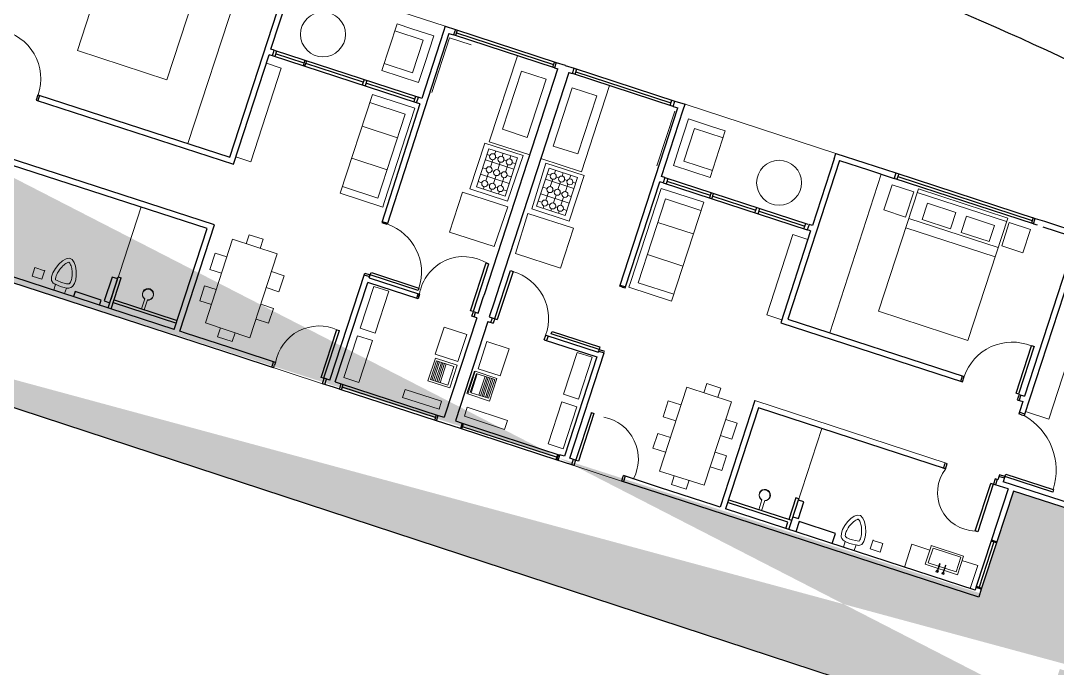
# Model space of a CAD drawing. Header units: metres. Extents: x 329311 to 330425, y 7396637 to 7397287.
# Drawn here: x 329847.75 to 329860.56, y 7397031.14 to 7397039.15 of the extents above; entities that cross this region are included whole.
import ezdxf

# ---------------------------------------------------------------- set-up
doc = ezdxf.new("R2010")
doc.units = ezdxf.units.M
doc.linetypes.add('CACHE2', pattern=[4.7625, 3.175, -1.5875])
doc.layers.get('0').update_dxf_attribs({"lineweight": 18})
for name, color, linetype, lineweight in [('AXES+POTEAUX', 6, 'CACHE2', 13), ('JANELAS', 5, 'Continuous', 25), ('layout', 253, 'Continuous', 13), ('LINHAFINA', 7, 'Continuous', 15), ('LINHAGROSSA', 7, 'Continuous', 30)]:
    doc.layers.add(name, color=color, linetype=linetype, lineweight=lineweight)
doc.layers.add('VEGETAIS', color=3, linetype='Continuous')
pattern_1 = [(341.96263, (329827.33868, 7397103.38185), (0.0540704, 0.16604302), [0.127, -0.047625]), (71.96263, (329827.33868, 7397103.38185), (-0.16604302, 0.0540704), [0.127, -0.047625])]

msp = doc.modelspace()

# ---------------------------------------------------------------- hatches: boundary and pattern name
at = {"layer": 'AXES+POTEAUX'}
h = msp.add_hatch(dxfattribs=at)
h.set_pattern_fill('ANGLE', color=253, scale=0.025)
h.set_pattern_definition(pattern_1)
edge = h.paths.add_edge_path()
edge.add_line((329826.739, 7397041.208), (329842.243, 7397036.178))
edge.add_line((329846.844, 7397037.625), (329826.883, 7397044.093))
edge.add_line((329826.739, 7397041.208), (329826.883, 7397044.093))
edge.add_line((329844.812, 7397035.297), (329860.305, 7397030.222))
edge.add_line((329859.606, 7397032.067), (329846.415, 7397036.308))
edge.add_line((329845.088, 7397036.169), (329844.812, 7397035.297))
edge.add_line((329842.503, 7397037), (329845.088, 7397036.169))
edge.add_line((329846.415, 7397036.308), (329846.844, 7397037.625))
edge.add_line((329862.887, 7397029.381), (329868.671, 7397027.494))
edge.add_line((329868.671, 7397027.494), (329868.139, 7397025.862))
edge.add_line((329868.139, 7397025.862), (329869.837, 7397025.309))
edge.add_line((329869.837, 7397025.309), (329870.298, 7397026.724))
edge.add_line((329870.43, 7397026.681), (329870.997, 7397028.501))
edge.add_line((329870.997, 7397028.501), (329869.447, 7397029.006))
edge.add_line((329869.389, 7397028.827), (329864.88, 7397030.295))
edge.add_line((329864.88, 7397030.295), (329865.243, 7397031.63))
edge.add_line((329865.243, 7397031.63), (329860.018, 7397033.331))
edge.add_line((329860.018, 7397033.331), (329859.606, 7397032.067))
edge.add_line((329860.305, 7397030.222), (329860.592, 7397031.131))
edge.add_line((329860.592, 7397031.131), (329863.178, 7397030.3))
edge.add_line((329863.178, 7397030.3), (329862.887, 7397029.381))
edge.add_line((329842.243, 7397036.178), (329842.503, 7397037))
edge.add_line((329869.447, 7397029.006), (329869.389, 7397028.827))
h = msp.add_hatch(dxfattribs=at)
h.set_pattern_fill('ANGLE', color=253, scale=0.025)
h.set_pattern_definition(pattern_1)
edge = h.paths.add_edge_path()
edge.add_line((329819.193, 7397028.939), (329822.172, 7397038.042))
edge.add_line((329820.2, 7397038.24), (329816.636, 7397027.294))
edge.add_line((329820.2, 7397038.24), (329822.172, 7397038.042))
edge.add_line((329816.636, 7397027.294), (329819.081, 7397026.51))
edge.add_line((329821.705, 7397025.629), (329840.379, 7397019.554))
edge.add_line((329819.385, 7397027.299), (329821.974, 7397026.48))
edge.add_line((329819.139, 7397026.521), (329819.365, 7397027.235))
edge.add_line((329821.974, 7397026.48), (329821.712, 7397025.652))
edge.add_line((329823.38, 7397027.575), (329819.193, 7397028.939))
edge.add_line((329822.953, 7397026.261), (329823.38, 7397027.575))
edge.add_line((329837.125, 7397021.659), (329822.953, 7397026.261))
edge.add_line((329837.537, 7397022.966), (329837.125, 7397021.659))
edge.add_line((329846.004, 7397020.208), (329837.537, 7397022.966))
edge.add_line((329840.379, 7397019.554), (329840.666, 7397020.463))
edge.add_line((329840.666, 7397020.463), (329843.255, 7397019.644))
edge.add_line((329843.255, 7397019.644), (329842.861, 7397018.399))
edge.add_line((329842.861, 7397018.399), (329859.177, 7397013.086))
edge.add_line((329845.576, 7397018.895), (329846.004, 7397020.208))
edge.add_line((329859.583, 7397014.334), (329845.576, 7397018.895))
edge.add_line((329859.177, 7397013.086), (329859.583, 7397014.334))

# ---------------------------------------------------------------- linework, layer by layer
msp.add_line((329856.821, 7397034.45), (329859.2, 7397033.67))
for centre, radius, start, end in [((329847.39, 7397038.434), 0.606, 340.4961, 79.7253), ((329852.077, 7397036.039), 0.625, 341.6337, 71.0841), ((329853.224, 7397035.676), 0.555, 58.2258, 170.5913), ((329853.663, 7397035.463), 0.609, 340.3489, 73.8256), ((329851.437, 7397034.825), 0.548, 65.3282, 169.7699), ((329860.003, 7397034.547), 0.626, 67.5734, 161.2149), ((329854.855, 7397033.728), 0.528, 331.6431, 78.8629), ((329859.778, 7397033.59), 0.77, 341.8998, 61.0259), ((329859.556, 7397033.313), 0.476, 142.4384, 268.9249)]:
    msp.add_arc(centre, radius, start, end)
at = {"layer": 'JANELAS'}
for p, q in [((329854.344, 7397038.566), (329853.099, 7397038.972)), ((329853.12, 7397039.039), (329854.366, 7397038.633)), ((329853.144, 7397039.031), (329853.122, 7397038.964)), ((329853.133, 7397038.998), (329854.333, 7397038.607)), ((329852.641, 7397038.134), (329850.86, 7397038.714)), ((329850.882, 7397038.782), (329852.663, 7397038.202)), ((329850.909, 7397038.773), (329850.887, 7397038.705)), ((329851.25, 7397038.624), (329850.898, 7397038.739)), ((329851.261, 7397038.658), (329851.239, 7397038.591)), ((329851.261, 7397038.584), (329851.283, 7397038.651)), ((329851.981, 7397038.387), (329851.272, 7397038.618)), ((329854.344, 7397038.64), (329854.322, 7397038.574)), ((329854.588, 7397038.561), (329855.834, 7397038.155)), ((329854.619, 7397038.55), (329854.598, 7397038.484)), ((329851.992, 7397038.42), (329851.97, 7397038.353)), ((329855.813, 7397038.088), (329854.567, 7397038.494)), ((329854.609, 7397038.517), (329855.785, 7397038.134)), ((329852.026, 7397038.409), (329852.004, 7397038.342)), ((329852.618, 7397038.179), (329852.015, 7397038.375)), ((329852.629, 7397038.213), (329852.607, 7397038.145)), ((329855.774, 7397038.101), (329855.795, 7397038.167)), ((329855.689, 7397037.142), (329857.47, 7397036.562)), ((329855.711, 7397037.209), (329857.477, 7397036.634)), ((329855.747, 7397037.197), (329855.725, 7397037.13)), ((329855.736, 7397037.164), (329856.271, 7397036.989)), ((329860.267, 7397036.638), (329858.546, 7397037.198)), ((329858.567, 7397037.265), (329860.288, 7397036.704)), ((329858.601, 7397037.254), (329858.579, 7397037.187)), ((329858.59, 7397037.221), (329860.252, 7397036.679)), ((329856.282, 7397037.023), (329856.26, 7397036.956)), ((329856.291, 7397036.946), (329856.313, 7397037.013)), ((329856.302, 7397036.979), (329856.835, 7397036.806)), ((329856.824, 7397036.772), (329856.846, 7397036.84)), ((329856.864, 7397036.759), (329856.886, 7397036.827)), ((329856.875, 7397036.793), (329857.441, 7397036.608)), ((329857.43, 7397036.575), (329857.452, 7397036.642)), ((329860.263, 7397036.713), (329860.241, 7397036.646)), ((329851.697, 7397034.588), (329851.688, 7397034.591)), ((329852.887, 7397034.201), (329851.697, 7397034.588)), ((329851.709, 7397034.658), (329852.908, 7397034.267)), ((329851.713, 7397034.583), (329851.734, 7397034.65)), ((329852.876, 7397034.241), (329851.723, 7397034.616)), ((329852.865, 7397034.208), (329852.887, 7397034.274)), ((329854.39, 7397033.711), (329853.182, 7397034.104)), ((329853.201, 7397034.098), (329853.222, 7397034.165)), ((329853.203, 7397034.171), (329854.412, 7397033.777)), ((329854.383, 7397033.745), (329853.21, 7397034.127)), ((329854.365, 7397033.719), (329854.387, 7397033.786)), ((329854.374, 7397033.716), (329854.396, 7397033.783)), ((329859.747, 7397032.726), (329859.555, 7397032.139)), ((329859.776, 7397032.702), (329859.594, 7397032.143)), ((329859.813, 7397032.704), (329859.622, 7397032.117)), ((329859.809, 7397032.691), (329859.742, 7397032.712)), ((329859.56, 7397032.154), (329859.627, 7397032.132))]:
    msp.add_line(p, q, dxfattribs=at)
at = {"layer": 'layout'}
for p, q in [((329848.449, 7397038.778), (329848.942, 7397040.292)), ((329850.047, 7397039.932), (329849.554, 7397038.419)), ((329849.815, 7397037.628), (329850.525, 7397039.81)), ((329852.212, 7397038.531), (329852.4, 7397039.108)), ((329852.4, 7397039.108), (329852.582, 7397039.049)), ((329852.372, 7397039.021), (329852.723, 7397038.907)), ((329852.582, 7397039.049), (329852.856, 7397038.96)), ((329852.856, 7397038.96), (329852.744, 7397038.617)), ((329852.828, 7397038.261), (329853.048, 7397038.936)), ((329853.048, 7397038.936), (329853.316, 7397038.849)), ((329852.723, 7397038.907), (329852.592, 7397038.504)), ((329849.554, 7397038.419), (329848.449, 7397038.778)), ((329853.54, 7397037.651), (329853.887, 7397038.715)), ((329854.387, 7397038.552), (329853.887, 7397038.715)), ((329850.969, 7397038.562), (329850.592, 7397037.403)), ((329850.784, 7397038.623), (329850.969, 7397038.562)), ((329852.592, 7397038.504), (329852.24, 7397038.618)), ((329852.744, 7397038.617), (329852.663, 7397038.384)), ((329852.663, 7397038.384), (329852.212, 7397038.531)), ((329853.705, 7397037.806), (329853.938, 7397038.523)), ((329853.938, 7397038.523), (329854.241, 7397038.424)), ((329854.241, 7397038.424), (329854.006, 7397037.702)), ((329855.024, 7397038.345), (329854.524, 7397038.508)), ((329854.331, 7397037.596), (329854.566, 7397038.318)), ((329854.566, 7397038.318), (329854.869, 7397038.219)), ((329855.024, 7397038.345), (329854.678, 7397037.281)), ((329851.698, 7397037.014), (329852.096, 7397038.237)), ((329852.096, 7397038.237), (329852.621, 7397038.067)), ((329854.869, 7397038.219), (329854.636, 7397037.503)), ((329852.063, 7397038.135), (329852.5, 7397037.992)), ((329852.621, 7397038.067), (329852.241, 7397036.901)), ((329852.5, 7397037.992), (329852.162, 7397036.955)), ((329854.071, 7397037.58), (329854.209, 7397038.006)), ((329854.346, 7397037.962), (329854.207, 7397037.536)), ((329855.832, 7397038.029), (329855.612, 7397037.354)), ((329855.89, 7397037.593), (329856.002, 7397037.935)), ((329856.002, 7397037.935), (329856.275, 7397037.846)), ((329852.405, 7397037.701), (329851.968, 7397037.844)), ((329854.006, 7397037.702), (329853.705, 7397037.806)), ((329855.946, 7397037.411), (329856.078, 7397037.815)), ((329856.078, 7397037.815), (329856.429, 7397037.7)), ((329856.457, 7397037.787), (329856.27, 7397037.21)), ((329856.275, 7397037.846), (329856.457, 7397037.787)), ((329854.041, 7397037.488), (329853.54, 7397037.651)), ((329853.484, 7397037.634), (329853.3, 7397037.069)), ((329853.383, 7397037.095), (329853.536, 7397037.565)), ((329853.958, 7397037.48), (329853.484, 7397037.634)), ((329853.536, 7397037.565), (329853.888, 7397037.451)), ((329853.62, 7397037.538), (329853.605, 7397037.494)), ((329854.636, 7397037.503), (329854.331, 7397037.596)), ((329855.818, 7397037.357), (329855.89, 7397037.593)), ((329850.592, 7397037.403), (329850.406, 7397037.464)), ((329852.276, 7397037.305), (329851.839, 7397037.447)), ((329853.844, 7397037.314), (329853.492, 7397037.429)), ((329853.548, 7397037.483), (329853.513, 7397037.495)), ((329853.584, 7397037.429), (329853.555, 7397037.338)), ((329853.65, 7397037.45), (329853.618, 7397037.461)), ((329853.646, 7397037.304), (329853.676, 7397037.398)), ((329853.699, 7397037.468), (329853.712, 7397037.508)), ((329853.753, 7397037.417), (329853.72, 7397037.427)), ((329853.888, 7397037.451), (329853.735, 7397036.98)), ((329853.764, 7397036.918), (329853.958, 7397037.48)), ((329853.794, 7397037.438), (329853.807, 7397037.477)), ((329853.865, 7397037.38), (329853.823, 7397037.394)), ((329854.678, 7397037.281), (329854.177, 7397037.444)), ((329856.298, 7397037.297), (329855.946, 7397037.411)), ((329853.503, 7397037.316), (329853.46, 7397037.33)), ((329853.532, 7397037.268), (329853.499, 7397037.167)), ((329853.597, 7397037.285), (329853.574, 7397037.293)), ((329853.742, 7397037.276), (329853.771, 7397037.367)), ((329854.239, 7397037.388), (329854.065, 7397036.82)), ((329854.125, 7397036.853), (329854.279, 7397037.324)), ((329854.713, 7397037.234), (329854.239, 7397037.388)), ((329854.279, 7397037.324), (329854.631, 7397037.209)), ((329854.36, 7397037.297), (329854.347, 7397037.258)), ((329854.455, 7397037.266), (329854.442, 7397037.227)), ((329856.27, 7397037.21), (329855.818, 7397037.357)), ((329853.448, 7397037.144), (329853.404, 7397037.158)), ((329853.785, 7397037.135), (329853.433, 7397037.249)), ((329853.591, 7397037.136), (329853.623, 7397037.234)), ((329853.689, 7397037.255), (329853.668, 7397037.263)), ((329853.687, 7397037.108), (329853.719, 7397037.206)), ((329853.812, 7397037.216), (329853.76, 7397037.232)), ((329854.586, 7397037.073), (329854.234, 7397037.187)), ((329854.297, 7397037.239), (329854.255, 7397037.253)), ((329854.324, 7397037.187), (329854.294, 7397037.096)), ((329854.401, 7397037.206), (329854.368, 7397037.216)), ((329854.419, 7397037.156), (329854.388, 7397037.062)), ((329854.503, 7397037.172), (329854.471, 7397037.183)), ((329854.631, 7397037.209), (329854.477, 7397036.739)), ((329854.529, 7397036.669), (329854.713, 7397037.234)), ((329854.533, 7397037.192), (329854.547, 7397037.236)), ((329854.607, 7397037.138), (329854.573, 7397037.15)), ((329858.386, 7397037.25), (329857.748, 7397035.29)), ((329852.224, 7397036.843), (329851.698, 7397037.014)), ((329852.162, 7397036.955), (329851.725, 7397037.098)), ((329853.047, 7397036.535), (329853.208, 7397037.028)), ((329853.208, 7397037.028), (329853.771, 7397036.845)), ((329853.3, 7397037.069), (329853.764, 7397036.918)), ((329853.735, 7397036.98), (329853.383, 7397037.095)), ((329853.476, 7397037.096), (329853.467, 7397037.068)), ((329853.543, 7397037.113), (329853.519, 7397037.121)), ((329853.559, 7397037.038), (329853.568, 7397037.065)), ((329853.641, 7397037.081), (329853.614, 7397037.09)), ((329853.654, 7397037.007), (329853.664, 7397037.037)), ((329853.756, 7397037.044), (329853.712, 7397037.058)), ((329854.254, 7397037.072), (329854.202, 7397037.089)), ((329854.271, 7397037.026), (329854.239, 7397036.928)), ((329854.346, 7397037.042), (329854.324, 7397037.049)), ((329854.44, 7397037.011), (329854.416, 7397037.019)), ((329854.482, 7397037.036), (329854.511, 7397037.127)), ((329855.286, 7397035.91), (329855.665, 7397037.075)), ((329855.665, 7397037.075), (329856.19, 7397036.904)), ((329858.352, 7397035.554), (329858.845, 7397037.067)), ((329858.831, 7397037.024), (329859.935, 7397036.665)), ((329858.845, 7397037.067), (329859.949, 7397036.708)), ((329852.241, 7397036.901), (329852.224, 7397036.843)), ((329854.19, 7397036.902), (329854.146, 7397036.916)), ((329854.528, 7397036.893), (329854.176, 7397037.008)), ((329854.365, 7397036.992), (329854.333, 7397036.894)), ((329854.426, 7397036.865), (329854.459, 7397036.966)), ((329854.554, 7397036.974), (329854.511, 7397036.988)), ((329855.382, 7397035.907), (329855.72, 7397036.944)), ((329855.72, 7397036.944), (329856.156, 7397036.802)), ((329856.19, 7397036.904), (329855.792, 7397035.681)), ((329858.958, 7397036.89), (329858.892, 7397036.689)), ((329859.305, 7397036.777), (329858.958, 7397036.89)), ((329848.865, 7397035.706), (329849.236, 7397036.846)), ((329853.771, 7397036.845), (329853.601, 7397036.355)), ((329853.865, 7397036.269), (329854.016, 7397036.765)), ((329854.016, 7397036.765), (329854.58, 7397036.581)), ((329854.065, 7397036.82), (329854.529, 7397036.669)), ((329854.477, 7397036.739), (329854.125, 7397036.853)), ((329854.216, 7397036.857), (329854.206, 7397036.827)), ((329854.288, 7397036.87), (329854.26, 7397036.879)), ((329854.31, 7397036.823), (329854.301, 7397036.796)), ((329854.383, 7397036.839), (329854.359, 7397036.847)), ((329854.394, 7397036.766), (329854.403, 7397036.794)), ((329854.498, 7397036.802), (329854.454, 7397036.816)), ((329859.248, 7397036.6), (329859.305, 7397036.777)), ((329856.062, 7397036.511), (329855.625, 7397036.653)), ((329859.83, 7397036.342), (329858.725, 7397036.701)), ((329858.892, 7397036.689), (329859.24, 7397036.576)), ((329859.439, 7397036.731), (329859.373, 7397036.529)), ((329859.787, 7397036.617), (329859.439, 7397036.731)), ((329859.949, 7397036.708), (329859.456, 7397035.194)), ((329850.536, 7397036.389), (329850.572, 7397036.502)), ((329850.572, 7397036.502), (329850.745, 7397036.446)), ((329853.601, 7397036.355), (329853.047, 7397036.535)), ((329854.58, 7397036.581), (329854.419, 7397036.088)), ((329856.969, 7397035.511), (329857.292, 7397036.503)), ((329857.292, 7397036.503), (329857.478, 7397036.443)), ((329859.793, 7397036.228), (329858.689, 7397036.588)), ((329859.24, 7397036.576), (329859.248, 7397036.6)), ((329859.373, 7397036.529), (329859.721, 7397036.416)), ((329859.729, 7397036.441), (329859.787, 7397036.617)), ((329850.366, 7397036.445), (329850.03, 7397035.413)), ((329850.919, 7397036.265), (329850.366, 7397036.445)), ((329850.745, 7397036.446), (329850.708, 7397036.333)), ((329859.721, 7397036.416), (329859.729, 7397036.441)), ((329850.087, 7397036.073), (329850.152, 7397036.272)), ((329850.152, 7397036.272), (329850.295, 7397036.226)), ((329850.581, 7397035.228), (329850.919, 7397036.265)), ((329854.419, 7397036.088), (329853.865, 7397036.269)), ((329855.933, 7397036.114), (329855.496, 7397036.256)), ((329861.148, 7397036.351), (329860.455, 7397034.221)), ((329847.923, 7397036.095), (329847.889, 7397035.99)), ((329847.889, 7397035.99), (329848.009, 7397035.951)), ((329848.043, 7397036.056), (329847.923, 7397036.095)), ((329848.009, 7397035.951), (329848.046, 7397036.065)), ((329850.23, 7397036.026), (329850.087, 7397036.073)), ((329850.847, 7397036.046), (329851.003, 7397035.995)), ((329851.003, 7397035.995), (329850.938, 7397035.796)), ((329848.156, 7397035.818), (329848.179, 7397035.887)), ((329848.785, 7397035.699), (329848.878, 7397035.982)), ((329849.961, 7397035.685), (329850.021, 7397035.868)), ((329850.163, 7397035.822), (329850.021, 7397035.868)), ((329852.111, 7397035.862), (329851.942, 7397035.344)), ((329852.296, 7397035.802), (329852.111, 7397035.862)), ((329855.266, 7397035.853), (329855.286, 7397035.91)), ((329855.819, 7397035.765), (329855.382, 7397035.907)), ((329848.29, 7397035.774), (329848.312, 7397035.842)), ((329850.938, 7397035.796), (329850.782, 7397035.847)), ((329852.296, 7397035.802), (329852.127, 7397035.284)), ((329855.792, 7397035.681), (329855.266, 7397035.853)), ((329849.24, 7397035.584), (329849.28, 7397035.708)), ((329849.273, 7397035.573), (329849.313, 7397035.696)), ((329850.104, 7397035.639), (329849.961, 7397035.685)), ((329850.872, 7397035.591), (329850.716, 7397035.642)), ((329850.872, 7397035.591), (329850.812, 7397035.408)), ((329857.155, 7397035.45), (329856.969, 7397035.511)), ((329859.456, 7397035.194), (329858.352, 7397035.554)), ((329850.03, 7397035.413), (329850.581, 7397035.228)), ((329850.181, 7397035.239), (329850.217, 7397035.35)), ((329850.812, 7397035.408), (329850.656, 7397035.459)), ((329851.942, 7397035.344), (329852.127, 7397035.284)), ((329850.361, 7397035.181), (329850.181, 7397035.239)), ((329850.397, 7397035.289), (329850.361, 7397035.181)), ((329851.912, 7397035.252), (329851.743, 7397034.734)), ((329852.097, 7397035.192), (329851.912, 7397035.252)), ((329852.097, 7397035.192), (329851.928, 7397034.673)), ((329852.873, 7397034.976), (329852.782, 7397034.696)), ((329853.143, 7397034.888), (329852.873, 7397034.976)), ((329854.627, 7397035.046), (329854.459, 7397034.528)), ((329854.813, 7397034.986), (329854.627, 7397035.046)), ((329854.813, 7397034.986), (329854.644, 7397034.467)), ((329851.478, 7397034.659), (329850.617, 7397034.94)), ((329852.887, 7397034.943), (329852.811, 7397034.709)), ((329852.83, 7397034.703), (329852.906, 7397034.936)), ((329852.925, 7397034.93), (329852.849, 7397034.697)), ((329852.871, 7397034.689), (329852.947, 7397034.923)), ((329853.102, 7397034.873), (329852.887, 7397034.943)), ((329852.89, 7397034.683), (329852.966, 7397034.917)), ((329852.91, 7397034.677), (329852.986, 7397034.911)), ((329852.931, 7397034.67), (329853.007, 7397034.904)), ((329853.026, 7397034.639), (329853.102, 7397034.873)), ((329853.052, 7397034.609), (329853.143, 7397034.888)), ((329851.743, 7397034.734), (329851.928, 7397034.673)), ((329852.811, 7397034.709), (329853.026, 7397034.639)), ((329853.355, 7397034.816), (329853.264, 7397034.536)), ((329853.366, 7397034.812), (329853.275, 7397034.532)), ((329853.381, 7397034.785), (329853.305, 7397034.552)), ((329853.391, 7397034.782), (329853.315, 7397034.548)), ((329853.635, 7397034.724), (329853.366, 7397034.812)), ((329853.607, 7397034.711), (329853.391, 7397034.782)), ((329853.487, 7397034.751), (329853.411, 7397034.517)), ((329853.508, 7397034.744), (329853.432, 7397034.51)), ((329853.527, 7397034.737), (329853.451, 7397034.504)), ((329853.546, 7397034.731), (329853.47, 7397034.497)), ((329853.492, 7397034.49), (329853.568, 7397034.724)), ((329853.587, 7397034.718), (329853.511, 7397034.484)), ((329853.53, 7397034.478), (329853.607, 7397034.711)), ((329853.544, 7397034.444), (329853.635, 7397034.724)), ((329852.782, 7397034.696), (329853.052, 7397034.609)), ((329855.98, 7397034.616), (329855.643, 7397033.579)), ((329856.533, 7397034.436), (329855.98, 7397034.616)), ((329856.191, 7397034.548), (329856.228, 7397034.66)), ((329856.228, 7397034.66), (329856.4, 7397034.604)), ((329856.4, 7397034.604), (329856.363, 7397034.492)), ((329853.275, 7397034.532), (329853.544, 7397034.444)), ((329853.315, 7397034.548), (329853.53, 7397034.478)), ((329854.459, 7397034.528), (329854.644, 7397034.467)), ((329855.688, 7397034.249), (329855.753, 7397034.448)), ((329855.753, 7397034.448), (329855.909, 7397034.397)), ((329854.436, 7397034.434), (329854.267, 7397033.915)), ((329854.622, 7397034.373), (329854.436, 7397034.434)), ((329854.622, 7397034.373), (329854.453, 7397033.855)), ((329856.197, 7397033.405), (329856.533, 7397034.436)), ((329855.844, 7397034.198), (329855.688, 7397034.249)), ((329856.462, 7397034.217), (329856.604, 7397034.171)), ((329860.455, 7397034.221), (329860.168, 7397034.315)), ((329856.604, 7397034.171), (329856.539, 7397033.972)), ((329857.279, 7397032.966), (329857.65, 7397034.106)), ((329855.562, 7397033.862), (329855.622, 7397034.045)), ((329855.778, 7397033.994), (329855.622, 7397034.045)), ((329856.539, 7397033.972), (329856.397, 7397034.018)), ((329854.267, 7397033.915), (329854.453, 7397033.855)), ((329855.718, 7397033.811), (329855.562, 7397033.862)), ((329856.473, 7397033.767), (329856.33, 7397033.814)), ((329856.473, 7397033.767), (329856.413, 7397033.585)), ((329855.175, 7397033.455), (329854.583, 7397033.648)), ((329855.643, 7397033.579), (329856.197, 7397033.405)), ((329856.413, 7397033.585), (329856.271, 7397033.631)), ((329855.793, 7397033.412), (329855.827, 7397033.521)), ((329856.009, 7397033.464), (329855.972, 7397033.353)), ((329855.972, 7397033.353), (329855.793, 7397033.412)), ((329856.871, 7397033.099), (329856.91, 7397033.222)), ((329856.903, 7397033.088), (329856.944, 7397033.213)), ((329857.919, 7397032.639), (329857.941, 7397032.707)), ((329858.052, 7397032.595), (329858.075, 7397032.665)), ((329858.25, 7397032.616), (329858.287, 7397032.73)), ((329858.284, 7397032.721), (329858.404, 7397032.682)), ((329858.404, 7397032.682), (329858.37, 7397032.577)), ((329858.671, 7397032.391), (329858.763, 7397032.675)), ((329858.763, 7397032.675), (329858.987, 7397032.602)), ((329859.004, 7397032.657), (329859.002, 7397032.648)), ((329859.401, 7397032.528), (329859.004, 7397032.657)), ((329858.37, 7397032.577), (329858.25, 7397032.616)), ((329859.002, 7397032.648), (329858.929, 7397032.425)), ((329859.326, 7397032.296), (329859.401, 7397032.528)), ((329858.929, 7397032.425), (329859.326, 7397032.296)), ((329859.076, 7397032.337), (329859.107, 7397032.434)), ((329859.113, 7397032.433), (329859.081, 7397032.335)), ((329859.107, 7397032.434), (329859.113, 7397032.433)), ((329859.147, 7397032.314), (329859.179, 7397032.413)), ((329859.183, 7397032.412), (329859.151, 7397032.313)), ((329859.179, 7397032.413), (329859.183, 7397032.412)), ((329859.383, 7397032.473), (329859.578, 7397032.409)), ((329859.578, 7397032.409), (329859.486, 7397032.125)), ((329859.068, 7397032.351), (329859.061, 7397032.331)), ((329859.061, 7397032.331), (329859.086, 7397032.323)), ((329859.092, 7397032.343), (329859.068, 7397032.351)), ((329859.081, 7397032.335), (329859.076, 7397032.337)), ((329859.086, 7397032.323), (329859.092, 7397032.343)), ((329859.14, 7397032.326), (329859.134, 7397032.309)), ((329859.134, 7397032.309), (329859.157, 7397032.301)), ((329859.163, 7397032.318), (329859.139, 7397032.325)), ((329859.151, 7397032.313), (329859.146, 7397032.314)), ((329859.157, 7397032.301), (329859.163, 7397032.32))]:
    msp.add_line(p, q, dxfattribs=at)
for points in [[(329858.416, 7397036.808), (329858.686, 7397036.72), (329858.788, 7397037.032), (329858.518, 7397037.12)], [(329859.874, 7397036.364), (329860.136, 7397036.279), (329860.23, 7397036.568), (329859.968, 7397036.653)], [(329852.981, 7397035.359), (329853.261, 7397035.267), (329853.152, 7397034.933), (329852.872, 7397035.024)], [(329853.51, 7397035.179), (329853.784, 7397035.09), (329853.675, 7397034.755), (329853.401, 7397034.844)], [(329852.951, 7397034.441), (329852.498, 7397034.588), (329852.466, 7397034.49), (329852.919, 7397034.343)], [(329853.268, 7397034.367), (329853.765, 7397034.205), (329853.729, 7397034.094), (329853.232, 7397034.256)], [(329858.967, 7397032.443), (329859.311, 7397032.331), (329859.37, 7397032.512), (329859.026, 7397032.624)]]:
    msp.add_lwpolyline(points, close=True, dxfattribs=at)
for centre, radius in [((329851.484, 7397038.979), 0.278), ((329853.581, 7397037.466), 0.0373), ((329853.684, 7397037.435), 0.0373), ((329853.787, 7397037.401), 0.0373), ((329857.122, 7397037.144), 0.278), ((329853.538, 7397037.305), 0.0373), ((329853.631, 7397037.27), 0.0373), ((329853.724, 7397037.243), 0.0373), ((329853.483, 7397037.133), 0.0373), ((329853.578, 7397037.101), 0.0373), ((329854.331, 7397037.224), 0.0373), ((329854.434, 7397037.19), 0.0373), ((329854.536, 7397037.155), 0.0373), ((329853.677, 7397037.072), 0.0373), ((329854.289, 7397037.059), 0.0373), ((329854.38, 7397037.026), 0.0373), ((329854.475, 7397036.999), 0.0373), ((329854.226, 7397036.893), 0.0373), ((329854.323, 7397036.858), 0.0373), ((329854.419, 7397036.828), 0.0373)]:
    msp.add_circle(centre, radius, dxfattribs=at)
for centre, radius, start, end in [((329849.321, 7397035.765), 0.0699, 263.1793, 234.4715), ((329849.321, 7397035.76), 0.0679, 262.4517, 232.8382), ((329856.942, 7397033.278), 0.0679, 271.0871, 241.4735), ((329856.945, 7397033.283), 0.0699, 269.4538, 240.7459)]:
    msp.add_arc(centre, radius, start, end, dxfattribs=at)
for points in [[(329848.179, 7397035.887), (329848.15, 7397035.901), (329848.35, 7397036.21), (329848.388, 7397035.862), (329848.15, 7397035.901)], [(329858.075, 7397032.665), (329858.106, 7397032.659), (329858.127, 7397033.027), (329857.891, 7397032.767), (329858.106, 7397032.659)]]:
    msp.add_spline(points, degree=3, dxfattribs=at)
for points in [[(329848.178, 7397035.945), (329848.177, 7397035.947), (329848.174, 7397035.958), (329848.191, 7397036.018), (329848.229, 7397036.078), (329848.285, 7397036.131), (329848.301, 7397036.143), (329848.327, 7397036.157), (329848.338, 7397036.16), (329848.345, 7397036.16), (329848.344, 7397036.16), (329848.353, 7397036.151), (329848.363, 7397036.137), (329848.383, 7397036.077), (329848.387, 7397036.013), (329848.375, 7397035.944), (329848.369, 7397035.926), (329848.357, 7397035.902), (329848.352, 7397035.898), (329848.342, 7397035.893), (329848.331, 7397035.891), (329848.279, 7397035.899), (329848.23, 7397035.921), (329848.178, 7397035.945)], [(329858.11, 7397032.711), (329858.111, 7397032.711), (329858.12, 7397032.72), (329858.142, 7397032.778), (329858.147, 7397032.849), (329858.132, 7397032.925), (329858.127, 7397032.943), (329858.114, 7397032.971), (329858.107, 7397032.978), (329858.101, 7397032.982), (329858.102, 7397032.982), (329858.089, 7397032.981), (329858.074, 7397032.975), (329858.021, 7397032.938), (329857.98, 7397032.889), (329857.95, 7397032.826), (329857.944, 7397032.808), (329857.94, 7397032.782), (329857.941, 7397032.776), (329857.946, 7397032.765), (329857.954, 7397032.757), (329858.001, 7397032.734), (329858.053, 7397032.722), (329858.11, 7397032.711)]]:
    msp.add_open_spline(points, degree=3, knots=[0.006653, 0.006653, 0.006653, 0.006653, 0.101555, 0.101555, 0.286179, 0.286179, 0.356381, 0.356381, 0.426582, 0.426582, 0.496783, 0.496783, 0.584163, 0.584163, 0.765346, 0.765346, 0.841931, 0.841931, 0.918517, 0.918517, 1.019343, 1.019343, 1.191805, 1.191805, 1.191805, 1.191805], dxfattribs=at)
at = {"layer": 'LINHAFINA'}
for p, q in [((329851.13, 7397039.687), (329852.995, 7397039.079)), ((329855.96, 7397038.114), (329857.824, 7397037.507))]:
    msp.add_line(p, q, dxfattribs=at)
at = {"layer": 'LINHAGROSSA'}
for p, q in [((329850.331, 7397037.46), (329851.042, 7397039.642)), ((329850.84, 7397038.795), (329851.108, 7397039.62)), ((329852.995, 7397039.079), (329852.973, 7397039.013)), ((329852.995, 7397039.079), (329853.12, 7397039.039)), ((329853.04, 7397038.991), (329852.279, 7397036.629)), ((329852.973, 7397039.013), (329852.704, 7397038.188)), ((329853.04, 7397038.991), (329853.099, 7397038.972)), ((329853.12, 7397039.039), (329853.099, 7397038.972)), ((329850.376, 7397037.372), (329850.818, 7397038.728)), ((329850.86, 7397038.714), (329850.818, 7397038.728)), ((329850.882, 7397038.782), (329850.84, 7397038.795)), ((329850.86, 7397038.714), (329850.882, 7397038.782)), ((329853.483, 7397035.776), (329854.387, 7397038.552)), ((329854.366, 7397038.633), (329854.344, 7397038.566)), ((329854.344, 7397038.566), (329854.387, 7397038.552)), ((329854.366, 7397038.633), (329854.476, 7397038.597)), ((329854.479, 7397038.596), (329854.588, 7397038.561)), ((329854.567, 7397038.494), (329854.588, 7397038.561)), ((329854.524, 7397038.508), (329853.62, 7397035.732)), ((329854.524, 7397038.508), (329854.567, 7397038.494)), ((329847.961, 7397038.232), (329847.939, 7397038.165)), ((329847.939, 7397038.165), (329850.376, 7397037.372)), ((329847.98, 7397038.226), (329847.958, 7397038.159)), ((329847.961, 7397038.232), (329850.331, 7397037.46)), ((329852.641, 7397038.134), (329852.663, 7397038.202)), ((329852.704, 7397038.188), (329852.663, 7397038.202)), ((329852.682, 7397038.121), (329852.212, 7397036.651)), ((329852.682, 7397038.121), (329852.641, 7397038.134)), ((329855.153, 7397035.864), (329855.871, 7397038.069)), ((329855.67, 7397037.223), (329855.938, 7397038.047)), ((329855.813, 7397038.088), (329855.834, 7397038.155)), ((329855.813, 7397038.088), (329855.871, 7397038.069)), ((329855.834, 7397038.155), (329855.96, 7397038.114)), ((329855.938, 7397038.047), (329855.96, 7397038.114)), ((329850.053, 7397036.58), (329847.495, 7397037.409)), ((329850.141, 7397036.625), (329847.555, 7397037.464)), ((329857.869, 7397037.418), (329857.231, 7397035.458)), ((329857.803, 7397037.44), (329857.534, 7397036.615)), ((329857.803, 7397037.44), (329857.824, 7397037.507)), ((329857.824, 7397037.507), (329858.181, 7397037.391)), ((329857.869, 7397037.418), (329858.226, 7397037.302)), ((329858.181, 7397037.391), (329858.567, 7397037.265)), ((329858.226, 7397037.302), (329858.546, 7397037.198)), ((329855.22, 7397035.843), (329855.648, 7397037.155)), ((329855.689, 7397037.142), (329855.648, 7397037.155)), ((329855.711, 7397037.209), (329855.67, 7397037.223)), ((329855.711, 7397037.209), (329855.689, 7397037.142)), ((329858.567, 7397037.265), (329858.546, 7397037.198)), ((329849.713, 7397035.308), (329850.141, 7397036.625)), ((329852.212, 7397036.651), (329852.246, 7397036.64)), ((329852.217, 7397036.665), (329852.283, 7397036.643)), ((329852.246, 7397036.64), (329852.246, 7397036.64)), ((329852.279, 7397036.629), (329852.246, 7397036.64)), ((329857.492, 7397036.629), (329857.47, 7397036.562)), ((329857.534, 7397036.615), (329857.492, 7397036.629)), ((329860.267, 7397036.638), (329860.288, 7397036.704)), ((329860.267, 7397036.638), (329860.314, 7397036.622)), ((329860.288, 7397036.704), (329860.403, 7397036.667)), ((329860.403, 7397036.667), (329861.218, 7397036.402)), ((329849.646, 7397035.33), (329850.053, 7397036.58)), ((329857.512, 7397036.548), (329857.143, 7397035.413)), ((329857.512, 7397036.548), (329857.47, 7397036.562)), ((329860.381, 7397036.6), (329861.196, 7397036.335)), ((329860.861, 7397036.444), (329860.151, 7397034.264)), ((329860.794, 7397036.466), (329860.156, 7397034.505)), ((329850.437, 7397034.998), (329846.415, 7397036.308)), ((329849.646, 7397035.33), (329846.504, 7397036.353)), ((329853.309, 7397035.561), (329853.501, 7397036.153)), ((329853.53, 7397036.137), (329853.339, 7397035.551)), ((329853.501, 7397036.152), (329853.532, 7397036.142)), ((329853.532, 7397036.142), (329853.53, 7397036.137)), ((329851.57, 7397034.703), (329852, 7397036.026)), ((329851.994, 7397036.007), (329852.061, 7397035.985)), ((329852, 7397036.026), (329852.067, 7397036.004)), ((329852.055, 7397035.969), (329852.067, 7397036.004)), ((329852.659, 7397035.811), (329852.067, 7397036.004)), ((329852.068, 7397036.004), (329852.078, 7397036.034)), ((329852.083, 7397036.033), (329852.669, 7397035.842)), ((329853.607, 7397035.464), (329853.801, 7397036.059)), ((329853.833, 7397036.048), (329853.639, 7397035.453)), ((329853.801, 7397036.059), (329853.833, 7397036.048)), ((329848.876, 7397035.978), (329848.78, 7397035.682)), ((329848.829, 7397035.596), (329848.954, 7397035.981)), ((329848.865, 7397035.706), (329848.954, 7397035.981)), ((329848.865, 7397035.584), (329848.991, 7397035.97)), ((329848.946, 7397035.955), (329848.876, 7397035.978)), ((329848.954, 7397035.981), (329848.99, 7397035.97)), ((329851.636, 7397034.682), (329852.037, 7397035.912)), ((329852.659, 7397035.71), (329852.037, 7397035.912)), ((329852.055, 7397035.969), (329852.677, 7397035.766)), ((329855.187, 7397035.853), (329855.153, 7397035.864)), ((329855.158, 7397035.878), (329855.225, 7397035.856)), ((329848.419, 7397035.798), (329848.399, 7397035.736)), ((329848.741, 7397035.693), (329848.419, 7397035.798)), ((329852.643, 7397035.715), (329852.662, 7397035.772)), ((329852.669, 7397035.842), (329852.659, 7397035.811)), ((329852.677, 7397035.766), (329852.659, 7397035.71)), ((329852.668, 7397035.738), (329852.677, 7397035.766)), ((329853.466, 7397035.724), (329853.483, 7397035.776)), ((329853.62, 7397035.732), (329853.603, 7397035.679)), ((329855.187, 7397035.853), (329855.187, 7397035.853)), ((329855.187, 7397035.853), (329855.22, 7397035.843)), ((329848.721, 7397035.631), (329848.741, 7397035.693)), ((329848.78, 7397035.682), (329848.849, 7397035.659)), ((329848.89, 7397035.663), (329849.672, 7397035.409)), ((329848.901, 7397035.695), (329849.682, 7397035.44)), ((329853.403, 7397035.53), (329853.466, 7397035.724)), ((329853.603, 7397035.679), (329853.54, 7397035.486)), ((329853.385, 7397035.473), (329852.984, 7397034.243)), ((329853.339, 7397035.551), (329853.309, 7397035.561)), ((329853.324, 7397035.493), (329853.343, 7397035.55)), ((329853.385, 7397035.473), (329853.324, 7397035.493)), ((329853.343, 7397035.55), (329853.403, 7397035.53)), ((329853.351, 7397035.484), (329853.369, 7397035.541)), ((329853.54, 7397035.486), (329853.639, 7397035.453)), ((329853.559, 7397035.417), (329853.578, 7397035.473)), ((329853.521, 7397035.429), (329853.12, 7397034.198)), ((329853.521, 7397035.429), (329853.589, 7397035.407)), ((329853.607, 7397035.464), (329853.589, 7397035.407)), ((329857.143, 7397035.413), (329859.388, 7397034.682)), ((329857.231, 7397035.458), (329859.41, 7397034.748)), ((329844.812, 7397035.297), (329859.627, 7397030.437)), ((329849.783, 7397035.285), (329849.713, 7397035.308)), ((329850.459, 7397035.065), (329849.783, 7397035.285)), ((329851.461, 7397034.735), (329851.654, 7397035.328)), ((329851.682, 7397035.311), (329851.491, 7397034.726)), ((329851.654, 7397035.327), (329851.684, 7397035.317)), ((329851.684, 7397035.317), (329851.682, 7397035.311)), ((329854.218, 7397035.202), (329854.237, 7397035.259)), ((329854.237, 7397035.259), (329854.887, 7397035.047)), ((329854.268, 7397035.248), (329854.249, 7397035.192)), ((329854.306, 7397035.275), (329854.316, 7397035.305)), ((329854.899, 7397035.082), (329854.306, 7397035.275)), ((329854.316, 7397035.305), (329854.902, 7397035.115)), ((329854.218, 7397035.202), (329854.869, 7397034.99)), ((329854.908, 7397035.113), (329854.898, 7397035.082)), ((329860.051, 7397034.54), (329860.242, 7397035.126)), ((329860.274, 7397035.122), (329860.081, 7397034.53)), ((329860.242, 7397035.126), (329860.243, 7397035.131)), ((329860.243, 7397035.131), (329860.274, 7397035.121)), ((329850.873, 7397034.854), (329850.437, 7397034.998)), ((329850.896, 7397034.923), (329850.459, 7397035.065)), ((329854.869, 7397034.99), (329854.469, 7397033.761)), ((329854.535, 7397033.738), (329854.959, 7397035.041)), ((329854.899, 7397035.082), (329854.887, 7397035.047)), ((329854.893, 7397035.063), (329854.887, 7397035.047)), ((329854.893, 7397035.063), (329854.959, 7397035.041)), ((329854.899, 7397035.082), (329854.965, 7397035.06)), ((329850.852, 7397034.861), (329850.873, 7397034.928)), ((329850.873, 7397034.854), (329850.884, 7397034.888)), ((329850.895, 7397034.921), (329850.884, 7397034.888)), ((329851.491, 7397034.726), (329851.461, 7397034.735)), ((329851.478, 7397034.659), (329851.5, 7397034.726)), ((329851.57, 7397034.703), (329851.5, 7397034.726)), ((329851.505, 7397034.651), (329851.527, 7397034.717)), ((329859.369, 7397034.688), (329859.391, 7397034.755)), ((329859.388, 7397034.682), (329859.41, 7397034.748)), ((329851.615, 7397034.615), (329851.478, 7397034.659)), ((329851.688, 7397034.591), (329851.615, 7397034.615)), ((329851.636, 7397034.682), (329851.709, 7397034.658)), ((329851.688, 7397034.591), (329851.709, 7397034.658)), ((329856.821, 7397034.45), (329856.392, 7397033.133)), ((329860.081, 7397034.53), (329860.051, 7397034.54)), ((329860.088, 7397034.527), (329860.067, 7397034.461)), ((329860.067, 7397034.461), (329860.134, 7397034.439)), ((329860.088, 7397034.527), (329860.156, 7397034.505)), ((329860.11, 7397034.521), (329860.088, 7397034.454)), ((329856.866, 7397034.362), (329856.458, 7397033.111)), ((329859.179, 7397033.605), (329856.866, 7397034.362)), ((329860.134, 7397034.439), (329860.093, 7397034.311)), ((329852.887, 7397034.201), (329852.908, 7397034.267)), ((329853.182, 7397034.104), (329852.887, 7397034.201)), ((329852.908, 7397034.267), (329852.984, 7397034.243)), ((329853.12, 7397034.198), (329853.203, 7397034.171)), ((329854.611, 7397033.71), (329854.802, 7397034.296)), ((329854.834, 7397034.292), (329854.642, 7397033.7)), ((329854.802, 7397034.296), (329854.804, 7397034.301)), ((329854.804, 7397034.301), (329854.834, 7397034.291)), ((329860.093, 7397034.311), (329860.084, 7397034.284)), ((329860.118, 7397034.274), (329860.084, 7397034.285)), ((329860.158, 7397034.284), (329860.091, 7397034.306)), ((329860.118, 7397034.274), (329860.151, 7397034.264)), ((329853.203, 7397034.171), (329853.182, 7397034.104)), ((329854.39, 7397033.711), (329854.412, 7397033.777)), ((329854.446, 7397033.693), (329854.39, 7397033.711)), ((329854.469, 7397033.761), (329854.413, 7397033.779)), ((329854.583, 7397033.648), (329854.446, 7397033.693)), ((329854.604, 7397033.715), (329854.535, 7397033.738)), ((329854.577, 7397033.724), (329854.556, 7397033.657)), ((329854.604, 7397033.715), (329854.583, 7397033.648)), ((329854.642, 7397033.7), (329854.611, 7397033.71)), ((329859.155, 7397033.611), (329859.177, 7397033.678)), ((329859.178, 7397033.604), (329859.2, 7397033.67)), ((329855.186, 7397033.489), (329855.175, 7397033.455)), ((329855.624, 7397033.309), (329855.175, 7397033.455)), ((329855.186, 7397033.489), (329855.197, 7397033.522)), ((329855.645, 7397033.376), (329855.197, 7397033.522)), ((329855.218, 7397033.515), (329855.197, 7397033.448)), ((329859.547, 7397032.838), (329859.738, 7397033.426)), ((329859.952, 7397033.357), (329859.738, 7397033.426)), ((329859.794, 7397033.481), (329859.772, 7397033.415)), ((329859.827, 7397033.471), (329859.794, 7397033.482)), ((329859.82, 7397033.473), (329859.799, 7397033.407)), ((329859.847, 7397033.533), (329859.827, 7397033.471)), ((329859.907, 7397033.49), (329859.84, 7397033.512)), ((329859.914, 7397033.512), (329859.847, 7397033.533)), ((329859.914, 7397033.512), (329859.892, 7397033.446)), ((329861.256, 7397033.002), (329859.892, 7397033.446)), ((329859.914, 7397033.511), (329859.924, 7397033.542)), ((329860.506, 7397033.318), (329859.914, 7397033.511)), ((329859.924, 7397033.542), (329860.51, 7397033.351)), ((329859.59, 7397032.018), (329855.624, 7397033.309)), ((329856.321, 7397033.156), (329855.645, 7397033.376)), ((329859.769, 7397033.416), (329859.577, 7397032.828)), ((329859.952, 7397033.357), (329859.747, 7397032.726)), ((329860.018, 7397033.331), (329859.813, 7397032.704)), ((329861.235, 7397032.935), (329860.018, 7397033.331)), ((329860.515, 7397033.349), (329860.505, 7397033.318)), ((329860.51, 7397033.351), (329860.515, 7397033.349)), ((329857.232, 7397032.947), (329856.484, 7397033.19)), ((329857.279, 7397032.966), (329856.494, 7397033.222)), ((329857.329, 7397033.248), (329857.241, 7397032.978)), ((329857.279, 7397032.966), (329857.367, 7397033.236)), ((329857.367, 7397033.236), (329857.329, 7397033.248)), ((329857.43, 7397033.196), (329857.361, 7397033.218)), ((329857.363, 7397032.991), (329857.43, 7397033.196)), ((329856.392, 7397033.133), (329856.321, 7397033.156)), ((329859.545, 7397032.106), (329856.458, 7397033.111)), ((329857.207, 7397032.868), (329857.232, 7397032.947)), ((329857.243, 7397032.856), (329857.279, 7397032.966)), ((329857.294, 7397033.014), (329857.363, 7397032.991)), ((329857.37, 7397032.954), (329857.329, 7397032.828)), ((329857.818, 7397032.808), (329857.37, 7397032.954)), ((329857.777, 7397032.682), (329857.818, 7397032.808)), ((329859.577, 7397032.828), (329859.547, 7397032.838)), ((329859.747, 7397032.726), (329859.813, 7397032.704)), ((329859.78, 7397032.715), (329859.78, 7397032.716)), ((329859.555, 7397032.139), (329859.545, 7397032.106)), ((329859.622, 7397032.117), (329859.555, 7397032.139)), ((329859.622, 7397032.117), (329859.59, 7397032.018))]:
    msp.add_line(p, q, dxfattribs=at)
at = {"layer": 'VEGETAIS'}
msp.add_spline([(329852.896, 7397041.267), (329857.658, 7397043.125), (329861.074, 7397040.446), (329865.222, 7397042.346), (329867.826, 7397036.321), (329861.726, 7397038.145), (329852.896, 7397041.267)], degree=3, dxfattribs=at)

doc.saveas('drawing.dxf')
